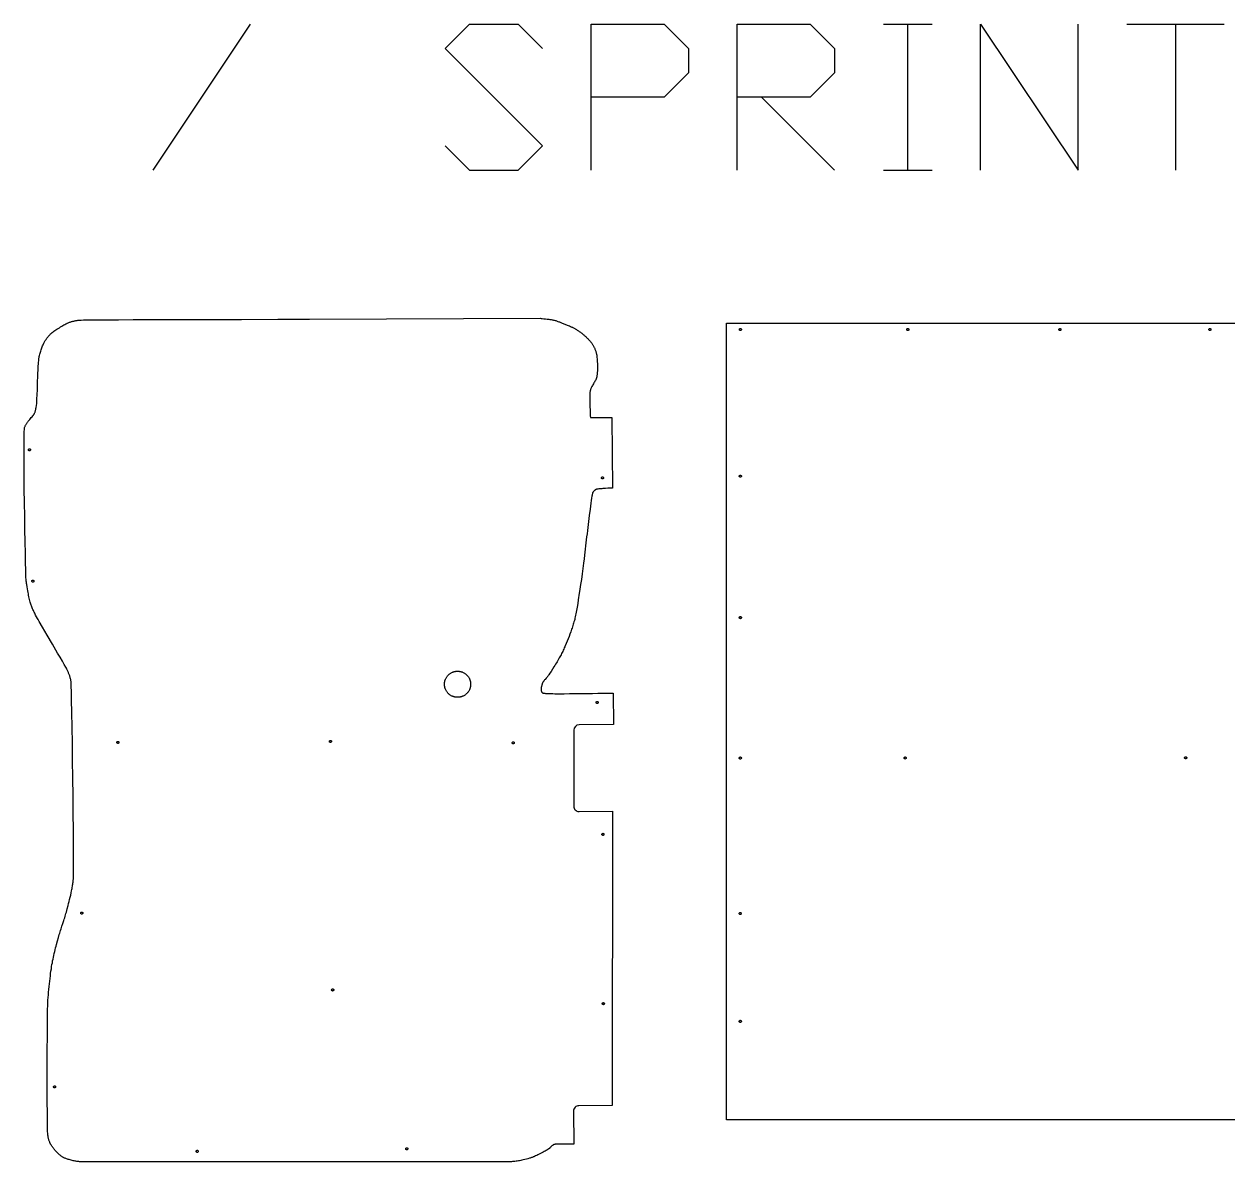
# Model space of a CAD drawing. Extents: x -900 to 7408, y -3188 to 1710.
# Drawn here: x 1088 to 3391, y -468 to 1710 of the extents above; entities that cross this region are included whole.
import ezdxf

# ---------------------------------------------------------------- set-up
doc = ezdxf.new("R2010")
doc.units = 0
doc.layers.add('Default_Layer', color=1, linetype='CONTINUOUS')

msp = doc.modelspace()

# ---------------------------------------------------------------- linework, layer by layer
at = {"layer": 'Default_Layer'}
for points in [[(1335, 1430.3), (1521.2, 1709.7)], [(1893.8, 1476.9), (1940.3, 1430.3), (2033.5, 1430.3), (2080, 1476.9), (1893.8, 1663.2), (1940.3, 1709.7), (2033.5, 1709.7), (2080, 1663.2)], [(2173.2, 1430.3), (2173.2, 1709.7), (2312.9, 1709.7), (2359.4, 1663.2), (2359.4, 1616.6), (2312.9, 1570), (2173.2, 1570)], [(2452.6, 1430.3), (2452.6, 1709.7), (2592.3, 1709.7), (2638.8, 1663.2), (2638.8, 1616.6), (2592.3, 1570), (2452.6, 1570)], [(2732, 1709.7), (2825.1, 1709.7)], [(2778.5, 1709.7), (2778.5, 1430.3)], [(2918.2, 1430.3), (2918.2, 1709.7), (3104.5, 1430.3), (3104.5, 1709.7)], [(3197.6, 1709.7), (3383.9, 1709.7)], [(3290.8, 1709.7), (3290.8, 1430.3)], [(2499.1, 1570), (2638.8, 1430.3)], [(2732, 1430.3), (2825.1, 1430.3)], [(3578.8, -387.6), (2431.8, -387.6), (2431.8, 1137.5), (2431.8, 1137.5), (4856.6, 1137.5)]]:
    msp.add_lwpolyline(points, dxfattribs=at)
msp.add_lwpolyline([(1242.7, -467.9), (1239.4, -467.9), (1235.9, -467.8), (1228.6, -467.9), (1221.1, -468), (1213.7, -468), (1210.1, -468), (1206.7, -468), (1203.4, -468), (1200.3, -467.9), (1197.5, -467.8), (1194.9, -467.7), (1193.8, -467.6), (1192.7, -467.5), (1191.7, -467.4), (1190.8, -467.3), (1189, -467.1), (1187.2, -466.7), (1185.4, -466.4), (1183.5, -466), (1181.6, -465.6), (1179.7, -465.1), (1177.8, -464.6), (1175.9, -464.1), (1174.1, -463.6), (1172.4, -463.1), (1170.7, -462.6), (1169.1, -462.1), (1167.7, -461.6), (1166.4, -461.1), (1165.2, -460.6), (1164.2, -460.1), (1163.3, -459.6), (1162.4, -459.1), (1161.6, -458.6), (1160.7, -458.1), (1159.9, -457.5), (1159.1, -456.9), (1158.3, -456.3), (1157.5, -455.7), (1156.7, -455), (1155.9, -454.4), (1155.1, -453.7), (1154.4, -453), (1152.9, -451.6), (1151.5, -450.2), (1149.9, -448.5), (1149, -447.6), (1148.1, -446.6), (1147.1, -445.5), (1146.1, -444.3), (1145.1, -443.2), (1144.1, -441.9), (1143.2, -440.7), (1142.2, -439.4), (1141.2, -438.1), (1140.3, -436.8), (1139.5, -435.4), (1138.7, -434.1), (1138.4, -433.5), (1138, -432.9), (1137.7, -432.2), (1137.4, -431.6), (1136.9, -430.3), (1136.4, -429.1), (1135.9, -427.8), (1135.5, -426.5), (1135.2, -425.1), (1134.9, -423.8), (1134.6, -422.5), (1134.3, -421.1), (1134.1, -419.8), (1133.9, -418.4), (1133.7, -417), (1133.5, -415.7), (1133.2, -412.9), (1132.9, -410.2), (1132.9, -409.7), (1132.8, -408.9), (1132.8, -406.5), (1132.7, -403), (1132.7, -398.5), (1132.5, -386.9), (1132.5, -372.1), (1132.4, -354.8), (1132.3, -335.6), (1132.3, -315), (1132.3, -293.6), (1132.3, -271.9), (1132.4, -250.7), (1132.5, -230.3), (1132.6, -211.5), (1132.7, -194.8), (1132.8, -187.5), (1132.9, -180.8), (1133, -175), (1133.1, -170.1), (1133.2, -166.1), (1133.4, -163.2), (1133.7, -158.3), (1134, -153.3), (1134.4, -148.1), (1134.9, -142.9), (1135.3, -137.7), (1135.9, -132.5), (1136.4, -127.3), (1137, -122.1), (1137.6, -117), (1138.2, -112.1), (1138.8, -107.3), (1139.4, -102.7), (1140.1, -98.3), (1140.7, -94.1), (1141.3, -90.2), (1142, -86.7), (1142.6, -83.2), (1143.3, -79.7), (1144.1, -76.2), (1144.8, -72.7), (1145.7, -69.1), (1146.5, -65.5), (1147.4, -62), (1148.3, -58.5), (1149.3, -55), (1150.2, -51.6), (1152, -45), (1153.7, -38.7), (1155.3, -33), (1156.1, -30.3), (1156.9, -27.6), (1157.8, -24.9), (1158.6, -22.2), (1160.4, -16.8), (1162.1, -11.4), (1163.9, -6), (1164.8, -3.3), (1165.6, -0.7), (1166.5, 2.1), (1167.3, 4.8), (1168.1, 7.5), (1168.8, 10.2), (1170.4, 16.2), (1172.2, 23), (1173.2, 26.7), (1174.1, 30.6), (1175.1, 34.5), (1176.1, 38.6), (1177.1, 42.7), (1178, 46.9), (1178.9, 51.1), (1179.3, 53.2), (1179.7, 55.3), (1180.1, 57.4), (1180.4, 59.5), (1180.8, 61.6), (1181.1, 63.7), (1181.4, 65.7), (1181.6, 67.7), (1181.9, 69.7), (1182.1, 71.7), (1182.2, 72.9), (1182.3, 74.6), (1182.4, 76.7), (1182.4, 79.3), (1182.5, 82.3), (1182.5, 85.7), (1182.6, 93.7), (1182.6, 103.1), (1182.6, 113.9), (1182.6, 125.8), (1182.5, 138.8), (1182.4, 152.8), (1182.3, 167.5), (1182, 199.1), (1181.7, 232.4), (1181.2, 266.6), (1180.8, 300.7), (1180.3, 333.6), (1179.8, 364.3), (1179.4, 391.9), (1178.9, 415.5), (1178.7, 425.4), (1178.5, 433.9), (1178.3, 440.9), (1178.2, 446.2), (1178, 449.8), (1178, 450.9), (1177.9, 451.5), (1177.7, 452.8), (1177.4, 454.2), (1177.1, 455.6), (1176.8, 456.9), (1176.4, 458.3), (1176, 459.7), (1175.6, 461), (1175.2, 462.3), (1174.7, 463.7), (1174.2, 465), (1173.7, 466.3), (1173.2, 467.6), (1172.7, 469), (1172.2, 470.3), (1171, 472.8), (1170.6, 473.7), (1169.9, 475), (1169, 476.7), (1167.8, 478.9), (1164.8, 484.1), (1161.2, 490.5), (1156.9, 497.9), (1152.2, 505.9), (1142.2, 523.2), (1132.2, 540.3), (1123.3, 555.4), (1116.8, 566.5), (1114.8, 570), (1113.7, 571.8), (1111.8, 575.2), (1110, 578.7), (1109.1, 580.5), (1108.2, 582.2), (1107.3, 583.9), (1106.5, 585.6), (1105.8, 587.3), (1105, 589), (1104.3, 590.8), (1103.6, 592.5), (1102.9, 594.2), (1102.3, 596), (1101.7, 597.7), (1101.1, 599.5), (1100.5, 601.4), (1099.8, 603.6), (1099.2, 606), (1098.5, 608.5), (1097.9, 611.2), (1097.2, 613.8), (1096.7, 616.4), (1096.1, 619), (1095.6, 621.8), (1095, 625.1), (1094.3, 628.8), (1093.7, 632.9), (1093, 637.1), (1092.7, 639.2), (1092.4, 641.4), (1092.2, 643.5), (1091.9, 645.6), (1091.7, 647.6), (1091.6, 649.6), (1091.5, 651.3), (1091.4, 654.4), (1091.2, 658.8), (1091.1, 664.5), (1090.7, 679.1), (1090.4, 697.4), (1090, 718.8), (1089.5, 742.5), (1089.1, 767.7), (1088.8, 793.6), (1088.4, 819.5), (1088.3, 832.2), (1088.2, 844.7), (1088.1, 856.7), (1088, 868.3), (1088, 879.4), (1087.9, 889.7), (1087.9, 899.4), (1088, 908.2), (1088.1, 916), (1088.2, 922.8), (1088.2, 925.8), (1088.3, 928.5), (1088.4, 930.9), (1088.5, 932.9), (1088.6, 934.7), (1088.8, 936.1), (1088.9, 937.1), (1089, 937.5), (1089, 937.8), (1089.4, 938.8), (1089.8, 939.8), (1090.2, 940.8), (1090.7, 941.8), (1091.2, 942.7), (1091.8, 943.7), (1092.4, 944.7), (1093, 945.7), (1093.7, 946.6), (1094.4, 947.6), (1095.1, 948.5), (1095.8, 949.5), (1097.3, 951.3), (1098.8, 953.1), (1100.3, 954.9), (1101.8, 956.6), (1103.2, 958.2), (1104.5, 959.7), (1105.1, 960.4), (1105.7, 961.2), (1106.2, 961.9), (1106.7, 962.5), (1107.1, 963.2), (1107.5, 963.8), (1107.8, 964.4), (1108.1, 965), (1108.6, 966.1), (1109, 967.2), (1109.4, 968.4), (1109.7, 969.5), (1110, 970.7), (1110.3, 971.9), (1110.5, 973.1), (1110.7, 974.3), (1110.9, 975.5), (1111.1, 976.7), (1111.5, 979.1), (1112.1, 983.9), (1112.2, 984.7), (1112.2, 985.9), (1112.4, 989.1), (1112.6, 993.5), (1112.8, 998.9), (1113.3, 1011.8), (1113.9, 1026.3), (1114.2, 1033.7), (1114.5, 1041), (1114.8, 1048), (1115.2, 1054.5), (1115.5, 1060.3), (1115.7, 1062.8), (1115.9, 1065.2), (1116, 1067.2), (1116.2, 1069), (1116.4, 1070.5), (1116.6, 1071.7), (1117, 1073.6), (1117.5, 1075.6), (1118, 1077.7), (1118.6, 1079.8), (1119.2, 1081.9), (1119.9, 1084), (1120.6, 1086), (1121.3, 1088.1), (1122, 1090.1), (1122.7, 1092), (1123.5, 1093.9), (1124.2, 1095.6), (1124.9, 1097.3), (1125.7, 1098.8), (1126.4, 1100.2), (1127, 1101.5), (1127.7, 1102.7), (1128.4, 1103.9), (1129.2, 1105), (1129.9, 1106.2), (1130.7, 1107.3), (1131.5, 1108.4), (1132.3, 1109.5), (1133.2, 1110.5), (1134.1, 1111.6), (1134.9, 1112.6), (1135.9, 1113.6), (1136.8, 1114.6), (1137.8, 1115.6), (1138.7, 1116.6), (1139.7, 1117.5), (1140.7, 1118.4), (1141.3, 1118.9), (1141.9, 1119.4), (1143.3, 1120.5), (1145, 1121.7), (1146.8, 1123), (1148.8, 1124.4), (1150.9, 1125.8), (1153.1, 1127.2), (1155.4, 1128.6), (1157.7, 1130), (1159.9, 1131.4), (1162.1, 1132.6), (1164.2, 1133.8), (1166.2, 1134.9), (1168, 1135.9), (1169.7, 1136.7), (1170.4, 1137.1), (1171.1, 1137.4), (1172.3, 1137.9), (1173.6, 1138.4), (1174.9, 1138.9), (1176.2, 1139.4), (1177.5, 1139.8), (1178.8, 1140.2), (1180.2, 1140.6), (1181.5, 1141), (1182.9, 1141.3), (1184.2, 1141.7), (1185.6, 1142), (1186.9, 1142.2), (1188.3, 1142.5), (1189.6, 1142.7), (1191, 1142.9), (1192.4, 1143.1), (1192.9, 1143.2), (1193.9, 1143.2), (1196.9, 1143.3), (1201.5, 1143.4), (1207.4, 1143.5), (1214.7, 1143.5), (1223.2, 1143.6), (1243.8, 1143.7), (1268.4, 1143.9), (1296.5, 1144), (1360.8, 1144.2), (1431.6, 1144.3), (1504, 1144.5), (1573.2, 1144.7), (1605, 1144.8), (1634.2, 1144.9), (2076, 1146.7), (2077.6, 1146.5), (2079.2, 1146.3), (2082.4, 1145.9), (2085.6, 1145.6), (2088.9, 1145.2), (2092.1, 1144.8), (2093.6, 1144.6), (2095.2, 1144.4), (2096.7, 1144.1), (2098.2, 1143.9), (2099.6, 1143.6), (2101, 1143.2), (2102.4, 1142.9), (2103.8, 1142.5), (2105.2, 1142.1), (2106.7, 1141.6), (2108.1, 1141.1), (2109.5, 1140.6), (2110.9, 1140.1), (2112.3, 1139.6), (2115, 1138.5), (2117.6, 1137.5), (2122.5, 1135.5), (2127, 1133.7), (2129.2, 1132.8), (2131.5, 1131.9), (2133.7, 1130.9), (2134.8, 1130.4), (2135.9, 1129.9), (2137, 1129.4), (2138.1, 1128.8), (2139.2, 1128.3), (2140.3, 1127.7), (2141.4, 1127.1), (2142.5, 1126.4), (2143.7, 1125.7), (2144.9, 1124.9), (2146.1, 1124.1), (2147.4, 1123.3), (2148.7, 1122.5), (2150, 1121.6), (2151.3, 1120.7), (2152.6, 1119.8), (2153.8, 1118.8), (2155.1, 1117.9), (2156.3, 1116.9), (2157.5, 1115.9), (2158.7, 1115), (2159.8, 1114), (2160.9, 1113), (2162, 1112), (2163.1, 1111), (2164.2, 1110), (2165.3, 1108.9), (2166.4, 1107.8), (2167.4, 1106.8), (2168.4, 1105.7), (2169.4, 1104.6), (2170.4, 1103.5), (2171.4, 1102.3), (2172.3, 1101.2), (2173.1, 1100.1), (2174, 1099), (2174.7, 1097.9), (2175.5, 1096.7), (2176.1, 1095.6), (2176.8, 1094.5), (2177.5, 1093.4), (2178.1, 1092.2), (2178.7, 1091), (2179.2, 1089.8), (2179.8, 1088.6), (2180.3, 1087.4), (2180.8, 1086.2), (2181.2, 1085), (2181.7, 1083.7), (2182.1, 1082.5), (2182.5, 1081.2), (2182.8, 1079.9), (2183.1, 1078.7), (2183.4, 1077.4), (2183.5, 1076.7), (2183.6, 1075.9), (2183.9, 1074), (2184.1, 1071.8), (2184.3, 1069.2), (2184.5, 1066.5), (2184.7, 1063.5), (2184.8, 1060.4), (2184.9, 1057.3), (2184.9, 1054.1), (2184.9, 1050.9), (2184.9, 1047.8), (2184.9, 1046.2), (2184.8, 1044.7), (2184.7, 1043.3), (2184.6, 1041.9), (2184.5, 1040.6), (2184.4, 1039.3), (2184.3, 1038.1), (2184.1, 1036.9), (2183.9, 1035.9), (2183.8, 1034.9), (2183.5, 1034), (2183.3, 1033.1), (2183, 1032.2), (2182.7, 1031.3), (2182.3, 1030.4), (2182, 1029.5), (2181.6, 1028.7), (2181.1, 1027.8), (2180.7, 1027), (2180.3, 1026.1), (2179.3, 1024.4), (2178.3, 1022.8), (2177.3, 1021.1), (2176.3, 1019.5), (2175.4, 1017.8), (2174.4, 1016.1), (2174, 1015.3), (2173.5, 1014.5), (2173.1, 1013.6), (2172.7, 1012.7), (2172.4, 1011.9), (2172, 1011), (2171.7, 1010.1), (2171.4, 1009.2), (2171.2, 1008.3), (2170.9, 1007.4), (2170.8, 1006.4), (2170.6, 1005.4), (2170.5, 1004.2), (2170.3, 1003.1), (2170.2, 1001.8), (2170.2, 1000.5), (2170.1, 999.1), (2170.1, 997.7), (2170.1, 996.2), (2170.1, 994.7), (2170.1, 991.5), (2170.2, 988.2), (2170.3, 984.8), (2170.4, 981.3), (2170.6, 977.7), (2170.9, 970.6), (2171.1, 967), (2171.2, 963.6), (2171.3, 960.2), (2171.4, 957), (2212.6, 956.7), (2213.8, 821.8), (2211.8, 821.7), (2209.6, 821.5), (2205, 821.2), (2200.3, 821), (2195.6, 820.7), (2193.4, 820.5), (2191.3, 820.4), (2189.3, 820.2), (2187.6, 820), (2186, 819.9), (2184.7, 819.7), (2184.1, 819.6), (2183.6, 819.4), (2183.2, 819.3), (2182.9, 819.2), (2182.4, 818.9), (2181.8, 818.7), (2181.3, 818.3), (2180.8, 818), (2180.2, 817.7), (2179.7, 817.3), (2179.3, 816.9), (2178.8, 816.5), (2178.3, 816), (2177.9, 815.6), (2177.5, 815.1), (2177.1, 814.6), (2176.7, 814.1), (2176.4, 813.6), (2176, 813.1), (2175.7, 812.6), (2175.7, 812.4), (2175.6, 812.1), (2175.4, 811.4), (2175.2, 810.5), (2175, 809.3), (2174.7, 807.8), (2174.4, 806.1), (2173.8, 802.2), (2173.1, 797.6), (2172.4, 792.5), (2171.7, 787), (2170.9, 781.1), (2169.3, 769.2), (2167.9, 757.7), (2165.7, 740.2), (2165, 734.3), (2164.3, 728.5), (2163.7, 722.6), (2163, 716.7), (2162.4, 710.9), (2161.8, 705), (2161.1, 699.1), (2160.4, 693.3), (2159.5, 686.3), (2158.4, 677.7), (2157.1, 667.8), (2155.6, 657.4), (2154.2, 646.9), (2152.7, 636.9), (2151.4, 627.9), (2150.8, 624), (2150.3, 620.6), (2148.3, 607.5), (2147.2, 600.7), (2146.1, 593.9), (2145.5, 590.6), (2144.9, 587.4), (2144.4, 584.3), (2143.8, 581.2), (2143.2, 578.3), (2142.6, 575.5), (2142, 572.8), (2141.4, 570.4), (2140.8, 568), (2140.1, 565.6), (2139.4, 563.2), (2138.7, 560.9), (2138, 558.5), (2137.2, 556.2), (2136.4, 553.8), (2135.6, 551.5), (2134.8, 549.1), (2134, 546.8), (2132.3, 542.2), (2130.6, 537.7), (2128.8, 533.2), (2127.1, 528.8), (2125.3, 524.4), (2123.4, 520), (2122.4, 517.9), (2121.5, 515.7), (2120.5, 513.5), (2119.5, 511.4), (2118.5, 509.2), (2117.5, 507.1), (2116.4, 505), (2115.3, 502.8), (2114.3, 500.7), (2113.1, 498.6), (2112, 496.5), (2110.7, 494.2), (2109.3, 491.9), (2107.9, 489.4), (2106.4, 487), (2104.9, 484.5), (2103.4, 482.1), (2101.8, 479.6), (2098.9, 475), (2096.2, 470.8), (2093.8, 467.3), (2092, 464.5), (2091.2, 463.4), (2090.4, 462.3), (2089.5, 461.2), (2088.5, 460), (2086.6, 457.8), (2084.7, 455.6), (2083.8, 454.5), (2083, 453.4), (2082.1, 452.3), (2081.4, 451.2), (2081, 450.7), (2080.7, 450.1), (2080.4, 449.6), (2080.1, 449.1), (2079.9, 448.6), (2079.6, 448.1), (2079.4, 447.5), (2079.2, 447), (2078.9, 446), (2078.6, 444.9), (2078.3, 443.8), (2078, 442.7), (2077.7, 441.5), (2077.5, 440.4), (2077.3, 439.2), (2077.2, 438.6), (2077.2, 438), (2077.1, 437.5), (2077.1, 436.9), (2077.1, 436.3), (2077.1, 435.8), (2077.2, 435.2), (2077.2, 434.7), (2077.3, 434.2), (2077.4, 433.7), (2077.6, 433.1), (2077.7, 432.7), (2077.9, 432.2), (2078.2, 431.7), (2078.4, 431.3), (2078.7, 430.9), (2079, 430.5), (2079.4, 430.1), (2079.5, 430), (2079.6, 429.9), (2080, 429.7), (2080.5, 429.6), (2081.1, 429.4), (2081.8, 429.3), (2082.6, 429.1), (2083.5, 429), (2084.5, 428.9), (2085.6, 428.8), (2086.8, 428.7), (2089.5, 428.5), (2092.5, 428.4), (2095.9, 428.3), (2099.6, 428.2), (2103.5, 428.1), (2107.7, 428.1), (2112.1, 428.1), (2116.7, 428.1), (2121.6, 428.1), (2131.7, 428.2), (2142.3, 428.3), (2153.2, 428.5), (2175.2, 428.8), (2186, 428.9), (2196.3, 429), (2201.2, 429), (2206, 429.1), (2210.5, 429.1), (2214.9, 429), (2215.4, 369.1), (2149.7, 368.5, 0.411343), (2139.8, 358.5), (2139.6, 212.7, 0.417783), (2149.7, 202.7), (2214, 203.4), (2213.1, -359.9), (2149.2, -360.5, 0.414214), (2139.3, -370.6), (2139.8, -434.3), (2137.4, -434.3), (2134.8, -434.3), (2129.3, -434.2), (2123.6, -434.1), (2117.9, -434), (2115.3, -433.9), (2112.7, -433.9), (2110.3, -433.9), (2108.2, -434), (2106.2, -434.1), (2105.4, -434.1), (2104.6, -434.2), (2103.9, -434.3), (2103.2, -434.4), (2102.7, -434.5), (2102.2, -434.7), (2101.8, -434.8), (2101.5, -435), (2101.1, -435.2), (2100.7, -435.4), (2100.3, -435.6), (2100, -435.8), (2099.3, -436.3), (2098.6, -436.8), (2098, -437.4), (2097.3, -437.9), (2096.7, -438.5), (2095.5, -439.8), (2094.2, -441), (2093.6, -441.6), (2092.9, -442.2), (2092.3, -442.7), (2091.6, -443.2), (2090.1, -444.2), (2088.4, -445.2), (2086.6, -446.2), (2084.8, -447.2), (2082.9, -448.3), (2081, -449.3), (2077.2, -451.2), (2073.3, -453.2), (2071.2, -454.3), (2069, -455.4), (2066.7, -456.5), (2064.5, -457.5), (2063.3, -458), (2062.2, -458.4), (2061.1, -458.9), (2059.9, -459.3), (2058.8, -459.7), (2057.5, -460.2), (2056.2, -460.6), (2054.8, -461), (2052, -461.9), (2049, -462.7), (2046, -463.5), (2043.1, -464.2), (2040.5, -464.8), (2038.1, -465.3), (2035.9, -465.7), (2033.7, -466.1), (2031.5, -466.4), (2029.3, -466.7), (2027.1, -467), (2024.9, -467.2), (2022.7, -467.4), (2020.4, -467.6), (2019.2, -467.6), (2016.5, -467.7), (2007.4, -467.7), (1993.5, -467.7), (1975.4, -467.8), (1929, -467.8), (1872.4, -467.8), (1746.2, -467.7), (1685.3, -467.7), (1631.6, -467.7), (1242.7, -467.9)], format="xyb", close=True, dxfattribs=at)
for points in [[(2456.5, 1125.2), (2456.5, 1125.4), (2456.5, 1125.6), (2456.5, 1125.8), (2456.6, 1126), (2456.7, 1126.1), (2456.8, 1126.3), (2456.9, 1126.5), (2457, 1126.6), (2457.2, 1126.7), (2457.3, 1126.9), (2457.5, 1127), (2457.7, 1127), (2457.9, 1127.1), (2458.1, 1127.2), (2458.2, 1127.2), (2458.5, 1127.2), (2458.7, 1127.2), (2458.9, 1127.2), (2459, 1127.1), (2459.2, 1127), (2459.4, 1127), (2459.6, 1126.9), (2459.7, 1126.7), (2459.9, 1126.6), (2460, 1126.5), (2460.1, 1126.3), (2460.2, 1126.1), (2460.3, 1126), (2460.4, 1125.8), (2460.4, 1125.6), (2460.4, 1125.4), (2460.5, 1125.2), (2460.4, 1125), (2460.4, 1124.8), (2460.4, 1124.6), (2460.3, 1124.4), (2460.2, 1124.2), (2460.1, 1124.1), (2460, 1123.9), (2459.9, 1123.8), (2459.7, 1123.6), (2459.6, 1123.5), (2459.4, 1123.4), (2459.2, 1123.3), (2459, 1123.3), (2458.9, 1123.2), (2458.7, 1123.2), (2458.5, 1123.2), (2458.2, 1123.2), (2458.1, 1123.2), (2457.9, 1123.3), (2457.7, 1123.3), (2457.5, 1123.4), (2457.3, 1123.5), (2457.2, 1123.6), (2457, 1123.8), (2456.9, 1123.9), (2456.8, 1124.1), (2456.7, 1124.2), (2456.6, 1124.4), (2456.5, 1124.6), (2456.5, 1124.8), (2456.5, 1125), (2456.5, 1125.2)], [(2776.8, 1125.2), (2776.8, 1125.4), (2776.8, 1125.6), (2776.8, 1125.8), (2776.9, 1126), (2777, 1126.1), (2777.1, 1126.3), (2777.2, 1126.5), (2777.3, 1126.6), (2777.5, 1126.7), (2777.6, 1126.8), (2777.8, 1126.9), (2778, 1127), (2778.2, 1127.1), (2778.4, 1127.1), (2778.6, 1127.2), (2778.8, 1127.2), (2779, 1127.2), (2779.2, 1127.1), (2779.4, 1127.1), (2779.5, 1127), (2779.7, 1126.9), (2779.9, 1126.8), (2780, 1126.7), (2780.2, 1126.6), (2780.3, 1126.5), (2780.4, 1126.3), (2780.5, 1126.1), (2780.6, 1126), (2780.7, 1125.8), (2780.7, 1125.6), (2780.7, 1125.4), (2780.8, 1125.2), (2780.7, 1125), (2780.7, 1124.8), (2780.7, 1124.6), (2780.6, 1124.4), (2780.5, 1124.2), (2780.4, 1124.1), (2780.3, 1123.9), (2780.2, 1123.8), (2780, 1123.6), (2779.9, 1123.5), (2779.7, 1123.4), (2779.5, 1123.3), (2779.4, 1123.3), (2779.2, 1123.2), (2779, 1123.2), (2778.8, 1123.2), (2778.6, 1123.2), (2778.4, 1123.2), (2778.2, 1123.3), (2778, 1123.3), (2777.8, 1123.4), (2777.6, 1123.5), (2777.5, 1123.6), (2777.3, 1123.8), (2777.2, 1123.9), (2777.1, 1124.1), (2777, 1124.2), (2776.9, 1124.4), (2776.8, 1124.6), (2776.8, 1124.8), (2776.8, 1125), (2776.8, 1125.2)], [(3067.9, 1125.1), (3068, 1125.3), (3068, 1125.5), (3068, 1125.7), (3068.1, 1125.9), (3068.2, 1126), (3068.3, 1126.2), (3068.4, 1126.3), (3068.5, 1126.5), (3068.7, 1126.6), (3068.8, 1126.7), (3069, 1126.8), (3069.2, 1126.9), (3069.4, 1127), (3069.5, 1127), (3069.7, 1127.1), (3069.9, 1127.1), (3070.2, 1127.1), (3070.4, 1127), (3070.5, 1127), (3070.7, 1126.9), (3070.9, 1126.8), (3071.1, 1126.7), (3071.2, 1126.6), (3071.4, 1126.5), (3071.5, 1126.3), (3071.6, 1126.2), (3071.7, 1126), (3071.8, 1125.9), (3071.9, 1125.7), (3071.9, 1125.5), (3071.9, 1125.3), (3071.9, 1125.1), (3071.9, 1124.9), (3071.9, 1124.7), (3071.9, 1124.5), (3071.8, 1124.3), (3071.7, 1124.1), (3071.6, 1124), (3071.5, 1123.8), (3071.4, 1123.7), (3071.2, 1123.5), (3071.1, 1123.4), (3070.9, 1123.3), (3070.7, 1123.2), (3070.5, 1123.2), (3070.4, 1123.1), (3070.2, 1123.1), (3069.9, 1123.1), (3069.7, 1123.1), (3069.5, 1123.1), (3069.4, 1123.2), (3069.2, 1123.2), (3069, 1123.3), (3068.8, 1123.4), (3068.7, 1123.5), (3068.5, 1123.7), (3068.4, 1123.8), (3068.3, 1124), (3068.2, 1124.1), (3068.1, 1124.3), (3068, 1124.5), (3068, 1124.7), (3068, 1124.9), (3067.9, 1125.1)], [(3354.9, 1125.1), (3354.9, 1125.3), (3355, 1125.5), (3355, 1125.7), (3355.1, 1125.9), (3355.2, 1126.1), (3355.3, 1126.2), (3355.4, 1126.4), (3355.5, 1126.5), (3355.7, 1126.7), (3355.8, 1126.8), (3356, 1126.9), (3356.2, 1127), (3356.3, 1127), (3356.5, 1127.1), (3356.7, 1127.1), (3356.9, 1127.1), (3357.1, 1127.1), (3357.3, 1127.1), (3357.5, 1127), (3357.7, 1127), (3357.9, 1126.9), (3358.1, 1126.8), (3358.2, 1126.7), (3358.4, 1126.5), (3358.5, 1126.4), (3358.6, 1126.2), (3358.7, 1126.1), (3358.8, 1125.9), (3358.8, 1125.7), (3358.9, 1125.5), (3358.9, 1125.3), (3358.9, 1125.1), (3358.9, 1124.9), (3358.9, 1124.7), (3358.8, 1124.5), (3358.8, 1124.3), (3358.7, 1124.2), (3358.6, 1124), (3358.5, 1123.8), (3358.4, 1123.7), (3358.2, 1123.6), (3358.1, 1123.5), (3357.9, 1123.4), (3357.7, 1123.3), (3357.5, 1123.2), (3357.3, 1123.2), (3357.1, 1123.1), (3356.9, 1123.1), (3356.7, 1123.1), (3356.5, 1123.2), (3356.3, 1123.2), (3356.2, 1123.3), (3356, 1123.4), (3355.8, 1123.5), (3355.7, 1123.6), (3355.5, 1123.7), (3355.4, 1123.8), (3355.3, 1124), (3355.2, 1124.2), (3355.1, 1124.3), (3355, 1124.5), (3355, 1124.7), (3354.9, 1124.9), (3354.9, 1125.1)], [(1098.2, 897), (1098.4, 897), (1098.6, 896.9), (1098.8, 896.9), (1099, 896.8), (1099.2, 896.7), (1099.3, 896.6), (1099.5, 896.5), (1099.6, 896.4), (1099.8, 896.2), (1099.9, 896.1), (1100, 895.9), (1100.1, 895.7), (1100.1, 895.6), (1100.2, 895.4), (1100.2, 895.2), (1100.2, 895), (1100.2, 894.8), (1100.2, 894.6), (1100.1, 894.4), (1100.1, 894.2), (1100, 894), (1099.9, 893.8), (1099.8, 893.7), (1099.6, 893.6), (1099.5, 893.4), (1099.3, 893.3), (1099.2, 893.2), (1099, 893.1), (1098.8, 893.1), (1098.6, 893), (1098.4, 893), (1098.2, 893), (1098, 893), (1097.8, 893), (1097.6, 893.1), (1097.4, 893.1), (1097.3, 893.2), (1097.1, 893.3), (1096.9, 893.4), (1096.8, 893.6), (1096.7, 893.7), (1096.6, 893.8), (1096.5, 894), (1096.4, 894.2), (1096.3, 894.4), (1096.3, 894.6), (1096.2, 894.8), (1096.2, 895), (1096.2, 895.2), (1096.3, 895.4), (1096.3, 895.6), (1096.4, 895.7), (1096.5, 895.9), (1096.6, 896.1), (1096.7, 896.2), (1096.8, 896.4), (1096.9, 896.5), (1097.1, 896.6), (1097.3, 896.7), (1097.4, 896.8), (1097.6, 896.9), (1097.8, 896.9), (1098, 897), (1098.2, 897)], [(2194.7, 843.1), (2194.9, 843.1), (2195.1, 843.1), (2195.2, 843), (2195.4, 843), (2195.6, 842.9), (2195.8, 842.8), (2195.9, 842.7), (2196.1, 842.5), (2196.2, 842.4), (2196.3, 842.2), (2196.4, 842.1), (2196.5, 841.9), (2196.6, 841.7), (2196.6, 841.5), (2196.6, 841.3), (2196.7, 841.1), (2196.6, 840.9), (2196.6, 840.7), (2196.6, 840.5), (2196.5, 840.3), (2196.4, 840.2), (2196.3, 840), (2196.2, 839.8), (2196.1, 839.7), (2195.9, 839.6), (2195.8, 839.5), (2195.6, 839.4), (2195.4, 839.3), (2195.2, 839.2), (2195.1, 839.2), (2194.9, 839.1), (2194.7, 839.1), (2194.4, 839.1), (2194.3, 839.2), (2194.1, 839.2), (2193.9, 839.3), (2193.7, 839.4), (2193.5, 839.5), (2193.4, 839.6), (2193.2, 839.7), (2193.1, 839.8), (2193, 840), (2192.9, 840.2), (2192.8, 840.3), (2192.7, 840.5), (2192.7, 840.7), (2192.7, 840.9), (2192.7, 841.1), (2192.7, 841.3), (2192.7, 841.5), (2192.7, 841.7), (2192.8, 841.9), (2192.9, 842.1), (2193, 842.2), (2193.1, 842.4), (2193.2, 842.5), (2193.4, 842.7), (2193.5, 842.8), (2193.7, 842.9), (2193.9, 843), (2194.1, 843), (2194.3, 843.1), (2194.4, 843.1), (2194.7, 843.1)], [(2456.4, 844.4), (2456.4, 844.6), (2456.4, 844.8), (2456.5, 845), (2456.5, 845.2), (2456.6, 845.4), (2456.7, 845.5), (2456.8, 845.7), (2457, 845.8), (2457.1, 846), (2457.3, 846.1), (2457.4, 846.2), (2457.6, 846.3), (2457.8, 846.3), (2458, 846.4), (2458.2, 846.4), (2458.4, 846.4), (2458.6, 846.4), (2458.8, 846.4), (2459, 846.3), (2459.2, 846.3), (2459.3, 846.2), (2459.5, 846.1), (2459.6, 846), (2459.8, 845.8), (2459.9, 845.7), (2460, 845.5), (2460.1, 845.4), (2460.2, 845.2), (2460.3, 845), (2460.3, 844.8), (2460.4, 844.6), (2460.4, 844.4), (2460.4, 844.2), (2460.3, 844), (2460.3, 843.8), (2460.2, 843.6), (2460.1, 843.5), (2460, 843.3), (2459.9, 843.1), (2459.8, 843), (2459.6, 842.9), (2459.5, 842.8), (2459.3, 842.7), (2459.2, 842.6), (2459, 842.5), (2458.8, 842.5), (2458.6, 842.4), (2458.4, 842.4), (2458.2, 842.4), (2458, 842.5), (2457.8, 842.5), (2457.6, 842.6), (2457.4, 842.7), (2457.3, 842.8), (2457.1, 842.9), (2457, 843), (2456.8, 843.1), (2456.7, 843.3), (2456.6, 843.5), (2456.5, 843.6), (2456.5, 843.8), (2456.4, 844), (2456.4, 844.2), (2456.4, 844.4)], [(1104.7, 645.7), (1104.9, 645.7), (1105.1, 645.7), (1105.3, 645.6), (1105.5, 645.5), (1105.7, 645.5), (1105.8, 645.4), (1106, 645.2), (1106.1, 645.1), (1106.3, 645), (1106.4, 644.8), (1106.5, 644.7), (1106.6, 644.5), (1106.6, 644.3), (1106.7, 644.1), (1106.7, 643.9), (1106.7, 643.7), (1106.7, 643.5), (1106.7, 643.3), (1106.6, 643.1), (1106.6, 642.9), (1106.5, 642.7), (1106.4, 642.6), (1106.3, 642.4), (1106.1, 642.3), (1106, 642.2), (1105.8, 642), (1105.7, 641.9), (1105.5, 641.9), (1105.3, 641.8), (1105.1, 641.7), (1104.9, 641.7), (1104.7, 641.7), (1104.5, 641.7), (1104.3, 641.7), (1104.1, 641.8), (1103.9, 641.9), (1103.8, 641.9), (1103.6, 642), (1103.4, 642.2), (1103.3, 642.3), (1103.2, 642.4), (1103.1, 642.6), (1103, 642.7), (1102.9, 642.9), (1102.8, 643.1), (1102.8, 643.3), (1102.7, 643.5), (1102.7, 643.7), (1102.7, 643.9), (1102.8, 644.1), (1102.8, 644.3), (1102.9, 644.5), (1103, 644.7), (1103.1, 644.8), (1103.2, 645), (1103.3, 645.1), (1103.4, 645.2), (1103.6, 645.4), (1103.8, 645.5), (1103.9, 645.5), (1104.1, 645.6), (1104.3, 645.7), (1104.5, 645.7), (1104.7, 645.7)], [(2456.4, 573.7), (2456.4, 573.9), (2456.4, 574.1), (2456.5, 574.3), (2456.5, 574.5), (2456.6, 574.7), (2456.7, 574.8), (2456.8, 575), (2456.9, 575.1), (2457.1, 575.3), (2457.2, 575.4), (2457.4, 575.5), (2457.6, 575.6), (2457.8, 575.6), (2458, 575.7), (2458.2, 575.7), (2458.4, 575.7), (2458.6, 575.7), (2458.8, 575.7), (2459, 575.6), (2459.1, 575.6), (2459.3, 575.5), (2459.5, 575.4), (2459.6, 575.3), (2459.8, 575.1), (2459.9, 575), (2460, 574.8), (2460.1, 574.7), (2460.2, 574.5), (2460.3, 574.3), (2460.3, 574.1), (2460.4, 573.9), (2460.4, 573.7), (2460.4, 573.5), (2460.3, 573.3), (2460.3, 573.1), (2460.2, 573), (2460.1, 572.8), (2460, 572.6), (2459.9, 572.5), (2459.8, 572.3), (2459.6, 572.2), (2459.5, 572.1), (2459.3, 572), (2459.1, 571.9), (2459, 571.8), (2458.8, 571.8), (2458.6, 571.7), (2458.4, 571.7), (2458.2, 571.7), (2458, 571.8), (2457.8, 571.8), (2457.6, 571.9), (2457.4, 572), (2457.2, 572.1), (2457.1, 572.2), (2456.9, 572.3), (2456.8, 572.5), (2456.7, 572.6), (2456.6, 572.8), (2456.5, 573), (2456.5, 573.1), (2456.4, 573.3), (2456.4, 573.5), (2456.4, 573.7)], [(1917.3, 471.2), (1918, 471.2), (1918.6, 471.2), (1919.2, 471.2), (1919.9, 471.1), (1920.5, 471), (1921.1, 470.9), (1921.7, 470.8), (1922.4, 470.7), (1923, 470.6), (1923.6, 470.4), (1924.2, 470.3), (1924.8, 470.1), (1925.3, 469.9), (1925.9, 469.7), (1926.5, 469.5), (1927.1, 469.3), (1928.2, 468.8), (1929.2, 468.2), (1930.3, 467.6), (1931.3, 467), (1932.3, 466.3), (1933.2, 465.5), (1934.1, 464.7), (1935, 463.9), (1935.8, 463), (1936.6, 462.1), (1937.4, 461.2), (1938.1, 460.2), (1938.7, 459.2), (1939.3, 458.1), (1939.9, 457.1), (1940.4, 456), (1940.6, 455.4), (1940.8, 454.8), (1941, 454.2), (1941.2, 453.7), (1941.4, 453.1), (1941.5, 452.5), (1941.7, 451.9), (1941.8, 451.3), (1941.9, 450.7), (1942, 450), (1942.1, 449.4), (1942.2, 448.8), (1942.2, 448.2), (1942.3, 447.5), (1942.3, 446.9), (1942.3, 446.2), (1942.3, 445.6), (1942.3, 444.9), (1942.2, 444.3), (1942.2, 443.7), (1942.1, 443), (1942, 442.4), (1941.9, 441.8), (1941.8, 441.2), (1941.7, 440.6), (1941.5, 440), (1941.4, 439.4), (1941.2, 438.8), (1941, 438.2), (1940.8, 437.6), (1940.6, 437.1), (1940.4, 436.5), (1939.9, 435.4), (1939.3, 434.3), (1938.7, 433.3), (1938.1, 432.3), (1937.4, 431.3), (1936.6, 430.3), (1935.8, 429.4), (1935, 428.6), (1934.1, 427.7), (1933.2, 426.9), (1932.3, 426.2), (1931.3, 425.5), (1930.3, 424.8), (1929.2, 424.2), (1928.2, 423.7), (1927.1, 423.2), (1926.5, 423), (1925.9, 422.7), (1925.3, 422.5), (1924.8, 422.4), (1924.2, 422.2), (1923.6, 422), (1923, 421.9), (1922.4, 421.7), (1921.7, 421.6), (1921.1, 421.5), (1920.5, 421.4), (1919.9, 421.4), (1919.2, 421.3), (1918.6, 421.3), (1918, 421.2), (1917.3, 421.2), (1916.7, 421.2), (1916, 421.3), (1915.4, 421.3), (1914.8, 421.4), (1914.1, 421.4), (1913.5, 421.5), (1912.9, 421.6), (1912.3, 421.7), (1911.7, 421.9), (1911.1, 422), (1910.5, 422.2), (1909.9, 422.4), (1909.3, 422.5), (1908.7, 422.7), (1908.2, 423), (1907.6, 423.2), (1906.5, 423.7), (1905.4, 424.2), (1904.4, 424.8), (1903.3, 425.5), (1902.4, 426.2), (1901.4, 426.9), (1900.5, 427.7), (1899.6, 428.6), (1898.8, 429.4), (1898, 430.3), (1897.3, 431.3), (1896.6, 432.3), (1895.9, 433.3), (1895.3, 434.3), (1894.8, 435.4), (1894.3, 436.5), (1894.1, 437.1), (1893.8, 437.6), (1893.6, 438.2), (1893.4, 438.8), (1893.3, 439.4), (1893.1, 440), (1893, 440.6), (1892.8, 441.2), (1892.7, 441.8), (1892.6, 442.4), (1892.5, 443), (1892.5, 443.7), (1892.4, 444.3), (1892.4, 444.9), (1892.3, 445.6), (1892.3, 446.2), (1892.3, 446.9), (1892.4, 447.5), (1892.4, 448.2), (1892.5, 448.8), (1892.5, 449.4), (1892.6, 450), (1892.7, 450.7), (1892.8, 451.3), (1893, 451.9), (1893.1, 452.5), (1893.3, 453.1), (1893.4, 453.7), (1893.6, 454.2), (1893.8, 454.8), (1894.1, 455.4), (1894.3, 456), (1894.8, 457.1), (1895.3, 458.1), (1895.9, 459.2), (1896.6, 460.2), (1897.3, 461.2), (1898, 462.1), (1898.8, 463), (1899.6, 463.9), (1900.5, 464.7), (1901.4, 465.5), (1902.4, 466.3), (1903.3, 467), (1904.4, 467.6), (1905.4, 468.2), (1906.5, 468.8), (1907.6, 469.3), (1908.2, 469.5), (1908.7, 469.7), (1909.3, 469.9), (1909.9, 470.1), (1910.5, 470.3), (1911.1, 470.4), (1911.7, 470.6), (1912.3, 470.7), (1912.9, 470.8), (1913.5, 470.9), (1914.1, 471), (1914.8, 471.1), (1915.4, 471.2), (1916, 471.2), (1916.7, 471.2), (1917.3, 471.2)], [(2184.4, 413.3), (2184.6, 413.3), (2184.8, 413.3), (2185, 413.2), (2185.2, 413.2), (2185.4, 413.1), (2185.5, 413), (2185.7, 412.9), (2185.8, 412.7), (2186, 412.6), (2186.1, 412.4), (2186.2, 412.3), (2186.3, 412.1), (2186.3, 411.9), (2186.4, 411.7), (2186.4, 411.5), (2186.4, 411.3), (2186.4, 411.1), (2186.4, 410.9), (2186.3, 410.7), (2186.3, 410.5), (2186.2, 410.4), (2186.1, 410.2), (2186, 410), (2185.8, 409.9), (2185.7, 409.8), (2185.5, 409.7), (2185.4, 409.6), (2185.2, 409.5), (2185, 409.4), (2184.8, 409.4), (2184.6, 409.3), (2184.4, 409.3), (2184.2, 409.3), (2184, 409.4), (2183.8, 409.4), (2183.6, 409.5), (2183.5, 409.6), (2183.3, 409.7), (2183.2, 409.8), (2183, 409.9), (2182.9, 410), (2182.8, 410.2), (2182.7, 410.4), (2182.6, 410.5), (2182.5, 410.7), (2182.5, 410.9), (2182.4, 411.1), (2182.4, 411.3), (2182.4, 411.5), (2182.5, 411.7), (2182.5, 411.9), (2182.6, 412.1), (2182.7, 412.3), (2182.8, 412.4), (2182.9, 412.6), (2183, 412.7), (2183.2, 412.9), (2183.3, 413), (2183.5, 413.1), (2183.6, 413.2), (2183.8, 413.2), (2184, 413.3), (2184.2, 413.3), (2184.4, 413.3)], [(1267.4, 336.9), (1267.6, 336.9), (1267.8, 336.9), (1268, 336.8), (1268.2, 336.8), (1268.4, 336.7), (1268.5, 336.6), (1268.7, 336.5), (1268.8, 336.4), (1269, 336.2), (1269.1, 336.1), (1269.2, 335.9), (1269.3, 335.7), (1269.3, 335.5), (1269.4, 335.3), (1269.4, 335.1), (1269.4, 334.9), (1269.4, 334.7), (1269.4, 334.5), (1269.3, 334.3), (1269.3, 334.2), (1269.2, 334), (1269.1, 333.8), (1269, 333.7), (1268.8, 333.5), (1268.7, 333.4), (1268.5, 333.3), (1268.4, 333.2), (1268.2, 333.1), (1268, 333), (1267.8, 333), (1267.6, 332.9), (1267.4, 332.9), (1267.2, 332.9), (1267, 333), (1266.8, 333), (1266.6, 333.1), (1266.5, 333.2), (1266.3, 333.3), (1266.1, 333.4), (1266, 333.5), (1265.9, 333.7), (1265.8, 333.8), (1265.7, 334), (1265.6, 334.2), (1265.5, 334.3), (1265.5, 334.5), (1265.4, 334.7), (1265.4, 334.9), (1265.4, 335.1), (1265.5, 335.3), (1265.5, 335.5), (1265.6, 335.7), (1265.7, 335.9), (1265.8, 336.1), (1265.9, 336.2), (1266, 336.4), (1266.1, 336.5), (1266.3, 336.6), (1266.5, 336.7), (1266.6, 336.8), (1266.8, 336.8), (1267, 336.9), (1267.2, 336.9), (1267.4, 336.9)], [(1674.1, 338.8), (1674.3, 338.8), (1674.5, 338.8), (1674.7, 338.7), (1674.9, 338.7), (1675.1, 338.6), (1675.2, 338.5), (1675.4, 338.4), (1675.5, 338.2), (1675.6, 338.1), (1675.8, 337.9), (1675.9, 337.8), (1675.9, 337.6), (1676, 337.4), (1676.1, 337.2), (1676.1, 337), (1676.1, 336.8), (1676.1, 336.6), (1676.1, 336.4), (1676, 336.2), (1675.9, 336), (1675.9, 335.9), (1675.8, 335.7), (1675.6, 335.6), (1675.5, 335.4), (1675.4, 335.3), (1675.2, 335.2), (1675.1, 335.1), (1674.9, 335), (1674.7, 334.9), (1674.5, 334.9), (1674.3, 334.8), (1674.1, 334.8), (1673.9, 334.8), (1673.7, 334.9), (1673.5, 334.9), (1673.3, 335), (1673.2, 335.1), (1673, 335.2), (1672.8, 335.3), (1672.7, 335.4), (1672.6, 335.6), (1672.4, 335.7), (1672.3, 335.9), (1672.3, 336), (1672.2, 336.2), (1672.1, 336.4), (1672.1, 336.6), (1672.1, 336.8), (1672.1, 337), (1672.1, 337.2), (1672.2, 337.4), (1672.3, 337.6), (1672.3, 337.8), (1672.4, 337.9), (1672.6, 338.1), (1672.7, 338.2), (1672.8, 338.4), (1673, 338.5), (1673.2, 338.6), (1673.3, 338.7), (1673.5, 338.7), (1673.7, 338.8), (1673.9, 338.8), (1674.1, 338.8)], [(2023.9, 336.1), (2024.1, 336.1), (2024.3, 336), (2024.5, 336), (2024.7, 335.9), (2024.9, 335.8), (2025, 335.7), (2025.2, 335.6), (2025.3, 335.5), (2025.5, 335.4), (2025.6, 335.2), (2025.7, 335), (2025.8, 334.9), (2025.8, 334.7), (2025.9, 334.5), (2025.9, 334.3), (2025.9, 334.1), (2025.9, 333.9), (2025.9, 333.7), (2025.8, 333.5), (2025.8, 333.3), (2025.7, 333.1), (2025.6, 333), (2025.5, 332.8), (2025.3, 332.7), (2025.2, 332.5), (2025, 332.4), (2024.9, 332.3), (2024.7, 332.2), (2024.5, 332.2), (2024.3, 332.1), (2024.1, 332.1), (2023.9, 332.1), (2023.7, 332.1), (2023.5, 332.1), (2023.3, 332.2), (2023.1, 332.2), (2023, 332.3), (2022.8, 332.4), (2022.6, 332.5), (2022.5, 332.7), (2022.4, 332.8), (2022.3, 333), (2022.2, 333.1), (2022.1, 333.3), (2022, 333.5), (2022, 333.7), (2021.9, 333.9), (2021.9, 334.1), (2021.9, 334.3), (2022, 334.5), (2022, 334.7), (2022.1, 334.9), (2022.2, 335), (2022.3, 335.2), (2022.4, 335.4), (2022.5, 335.5), (2022.6, 335.6), (2022.8, 335.7), (2023, 335.8), (2023.1, 335.9), (2023.3, 336), (2023.5, 336), (2023.7, 336.1), (2023.9, 336.1)], [(2456.3, 305), (2456.3, 305.2), (2456.3, 305.4), (2456.4, 305.6), (2456.5, 305.8), (2456.5, 306), (2456.6, 306.1), (2456.8, 306.3), (2456.9, 306.4), (2457, 306.5), (2457.2, 306.7), (2457.3, 306.8), (2457.5, 306.8), (2457.7, 306.9), (2457.9, 307), (2458.1, 307), (2458.3, 307), (2458.5, 307), (2458.7, 307), (2458.9, 306.9), (2459.1, 306.8), (2459.3, 306.8), (2459.4, 306.7), (2459.6, 306.5), (2459.7, 306.4), (2459.8, 306.3), (2460, 306.1), (2460.1, 306), (2460.1, 305.8), (2460.2, 305.6), (2460.3, 305.4), (2460.3, 305.2), (2460.3, 305), (2460.3, 304.8), (2460.3, 304.6), (2460.2, 304.4), (2460.1, 304.2), (2460.1, 304), (2460, 303.9), (2459.8, 303.7), (2459.7, 303.6), (2459.6, 303.5), (2459.4, 303.3), (2459.3, 303.2), (2459.1, 303.2), (2458.9, 303.1), (2458.7, 303), (2458.5, 303), (2458.3, 303), (2458.1, 303), (2457.9, 303), (2457.7, 303.1), (2457.5, 303.2), (2457.3, 303.2), (2457.2, 303.3), (2457, 303.5), (2456.9, 303.6), (2456.8, 303.7), (2456.6, 303.9), (2456.5, 304), (2456.5, 304.2), (2456.4, 304.4), (2456.3, 304.6), (2456.3, 304.8), (2456.3, 305)], [(2771.8, 305.1), (2771.8, 305.3), (2771.8, 305.5), (2771.9, 305.7), (2771.9, 305.9), (2772, 306.1), (2772.1, 306.3), (2772.2, 306.4), (2772.4, 306.6), (2772.5, 306.7), (2772.7, 306.8), (2772.8, 306.9), (2773, 307), (2773.2, 307), (2773.4, 307.1), (2773.6, 307.1), (2773.8, 307.1), (2774, 307.1), (2774.2, 307.1), (2774.4, 307), (2774.6, 307), (2774.7, 306.9), (2774.9, 306.8), (2775.1, 306.7), (2775.2, 306.6), (2775.3, 306.4), (2775.4, 306.3), (2775.5, 306.1), (2775.6, 305.9), (2775.7, 305.7), (2775.7, 305.5), (2775.8, 305.3), (2775.8, 305.1), (2775.8, 304.9), (2775.7, 304.7), (2775.7, 304.5), (2775.6, 304.4), (2775.5, 304.2), (2775.4, 304), (2775.3, 303.9), (2775.2, 303.7), (2775.1, 303.6), (2774.9, 303.5), (2774.7, 303.4), (2774.6, 303.3), (2774.4, 303.2), (2774.2, 303.2), (2774, 303.1), (2773.8, 303.1), (2773.6, 303.1), (2773.4, 303.2), (2773.2, 303.2), (2773, 303.3), (2772.8, 303.4), (2772.7, 303.5), (2772.5, 303.6), (2772.4, 303.7), (2772.2, 303.9), (2772.1, 304), (2772, 304.2), (2771.9, 304.4), (2771.9, 304.5), (2771.8, 304.7), (2771.8, 304.9), (2771.8, 305.1)], [(3308.5, 305.4), (3308.5, 305.6), (3308.5, 305.8), (3308.5, 306), (3308.6, 306.2), (3308.7, 306.4), (3308.8, 306.5), (3308.9, 306.7), (3309, 306.8), (3309.2, 307), (3309.3, 307.1), (3309.5, 307.2), (3309.7, 307.3), (3309.9, 307.3), (3310.1, 307.4), (3310.3, 307.4), (3310.5, 307.4), (3310.7, 307.4), (3310.9, 307.4), (3311, 307.3), (3311.2, 307.3), (3311.4, 307.2), (3311.6, 307.1), (3311.7, 307), (3311.9, 306.8), (3312, 306.7), (3312.1, 306.5), (3312.2, 306.4), (3312.3, 306.2), (3312.4, 306), (3312.4, 305.8), (3312.4, 305.6), (3312.5, 305.4), (3312.4, 305.2), (3312.4, 305), (3312.4, 304.8), (3312.3, 304.6), (3312.2, 304.5), (3312.1, 304.3), (3312, 304.1), (3311.9, 304), (3311.7, 303.9), (3311.6, 303.8), (3311.4, 303.7), (3311.2, 303.6), (3311, 303.5), (3310.9, 303.4), (3310.7, 303.4), (3310.5, 303.4), (3310.3, 303.4), (3310.1, 303.4), (3309.9, 303.5), (3309.7, 303.6), (3309.5, 303.7), (3309.3, 303.8), (3309.2, 303.9), (3309, 304), (3308.9, 304.1), (3308.8, 304.3), (3308.7, 304.5), (3308.6, 304.6), (3308.5, 304.8), (3308.5, 305), (3308.5, 305.2), (3308.5, 305.4)], [(2195.6, 160.9), (2195.8, 160.9), (2196, 160.9), (2196.1, 160.8), (2196.3, 160.8), (2196.5, 160.7), (2196.7, 160.6), (2196.8, 160.5), (2197, 160.3), (2197.1, 160.2), (2197.2, 160), (2197.3, 159.9), (2197.4, 159.7), (2197.5, 159.5), (2197.5, 159.3), (2197.5, 159.1), (2197.6, 158.9), (2197.5, 158.7), (2197.5, 158.5), (2197.5, 158.3), (2197.4, 158.2), (2197.3, 158), (2197.2, 157.8), (2197.1, 157.7), (2197, 157.5), (2196.8, 157.4), (2196.7, 157.3), (2196.5, 157.2), (2196.3, 157.1), (2196.1, 157), (2196, 157), (2195.8, 156.9), (2195.6, 156.9), (2195.3, 156.9), (2195.1, 157), (2195, 157), (2194.8, 157.1), (2194.6, 157.2), (2194.4, 157.3), (2194.3, 157.4), (2194.1, 157.5), (2194, 157.7), (2193.9, 157.8), (2193.8, 158), (2193.7, 158.2), (2193.6, 158.3), (2193.6, 158.5), (2193.6, 158.7), (2193.6, 158.9), (2193.6, 159.1), (2193.6, 159.3), (2193.6, 159.5), (2193.7, 159.7), (2193.8, 159.9), (2193.9, 160), (2194, 160.2), (2194.1, 160.3), (2194.3, 160.5), (2194.4, 160.6), (2194.6, 160.7), (2194.8, 160.8), (2195, 160.8), (2195.1, 160.9), (2195.3, 160.9), (2195.6, 160.9)], [(1198.4, 10.4), (1198.6, 10.3), (1198.8, 10.3), (1199, 10.3), (1199.1, 10.2), (1199.3, 10.1), (1199.5, 10), (1199.6, 9.9), (1199.8, 9.8), (1199.9, 9.6), (1200, 9.5), (1200.1, 9.3), (1200.2, 9.1), (1200.3, 8.9), (1200.3, 8.8), (1200.4, 8.6), (1200.4, 8.4), (1200.4, 8.1), (1200.3, 7.9), (1200.3, 7.8), (1200.2, 7.6), (1200.1, 7.4), (1200, 7.2), (1199.9, 7.1), (1199.8, 6.9), (1199.6, 6.8), (1199.5, 6.7), (1199.3, 6.6), (1199.1, 6.5), (1199, 6.4), (1198.8, 6.4), (1198.6, 6.4), (1198.4, 6.4), (1198.2, 6.4), (1198, 6.4), (1197.8, 6.4), (1197.6, 6.5), (1197.4, 6.6), (1197.3, 6.7), (1197.1, 6.8), (1197, 6.9), (1196.8, 7.1), (1196.7, 7.2), (1196.6, 7.4), (1196.5, 7.6), (1196.5, 7.8), (1196.4, 7.9), (1196.4, 8.1), (1196.4, 8.4), (1196.4, 8.6), (1196.4, 8.8), (1196.5, 8.9), (1196.5, 9.1), (1196.6, 9.3), (1196.7, 9.5), (1196.8, 9.6), (1197, 9.8), (1197.1, 9.9), (1197.3, 10), (1197.4, 10.1), (1197.6, 10.2), (1197.8, 10.3), (1198, 10.3), (1198.2, 10.3), (1198.4, 10.4)], [(2456.3, 7.5), (2456.3, 7.7), (2456.3, 7.9), (2456.4, 8.1), (2456.4, 8.2), (2456.5, 8.4), (2456.6, 8.6), (2456.7, 8.7), (2456.9, 8.9), (2457, 9), (2457.2, 9.1), (2457.3, 9.2), (2457.5, 9.3), (2457.7, 9.4), (2457.9, 9.4), (2458.1, 9.5), (2458.3, 9.5), (2458.5, 9.5), (2458.7, 9.4), (2458.9, 9.4), (2459.1, 9.3), (2459.2, 9.2), (2459.4, 9.1), (2459.6, 9), (2459.7, 8.9), (2459.8, 8.7), (2459.9, 8.6), (2460, 8.4), (2460.1, 8.2), (2460.2, 8.1), (2460.2, 7.9), (2460.3, 7.7), (2460.3, 7.5), (2460.3, 7.3), (2460.2, 7.1), (2460.2, 6.9), (2460.1, 6.7), (2460, 6.5), (2459.9, 6.4), (2459.8, 6.2), (2459.7, 6.1), (2459.6, 5.9), (2459.4, 5.8), (2459.2, 5.7), (2459.1, 5.6), (2458.9, 5.6), (2458.7, 5.5), (2458.5, 5.5), (2458.3, 5.5), (2458.1, 5.5), (2457.9, 5.5), (2457.7, 5.6), (2457.5, 5.6), (2457.3, 5.7), (2457.2, 5.8), (2457, 5.9), (2456.9, 6.1), (2456.7, 6.2), (2456.6, 6.4), (2456.5, 6.5), (2456.4, 6.7), (2456.4, 6.9), (2456.3, 7.1), (2456.3, 7.3), (2456.3, 7.5)], [(1678.4, -136.9), (1678.6, -136.9), (1678.8, -136.9), (1679, -137), (1679.2, -137), (1679.3, -137.1), (1679.5, -137.2), (1679.7, -137.3), (1679.8, -137.5), (1679.9, -137.6), (1680, -137.8), (1680.1, -137.9), (1680.2, -138.1), (1680.3, -138.3), (1680.3, -138.5), (1680.4, -138.7), (1680.4, -138.9), (1680.4, -139.1), (1680.3, -139.3), (1680.3, -139.5), (1680.2, -139.7), (1680.1, -139.8), (1680, -140), (1679.9, -140.2), (1679.8, -140.3), (1679.7, -140.4), (1679.5, -140.5), (1679.3, -140.6), (1679.2, -140.7), (1679, -140.8), (1678.8, -140.8), (1678.6, -140.9), (1678.4, -140.9), (1678.2, -140.9), (1678, -140.8), (1677.8, -140.8), (1677.6, -140.7), (1677.4, -140.6), (1677.3, -140.5), (1677.1, -140.4), (1677, -140.3), (1676.8, -140.2), (1676.7, -140), (1676.6, -139.8), (1676.5, -139.7), (1676.5, -139.5), (1676.4, -139.3), (1676.4, -139.1), (1676.4, -138.9), (1676.4, -138.7), (1676.4, -138.5), (1676.5, -138.3), (1676.5, -138.1), (1676.6, -137.9), (1676.7, -137.8), (1676.8, -137.6), (1677, -137.5), (1677.1, -137.3), (1677.3, -137.2), (1677.4, -137.1), (1677.6, -137), (1677.8, -137), (1678, -136.9), (1678.2, -136.9), (1678.4, -136.9)], [(2196.2, -163.1), (2196.4, -163.1), (2196.6, -163.1), (2196.8, -163.2), (2197, -163.2), (2197.2, -163.3), (2197.3, -163.4), (2197.5, -163.5), (2197.6, -163.6), (2197.8, -163.8), (2197.9, -163.9), (2198, -164.1), (2198.1, -164.3), (2198.1, -164.5), (2198.2, -164.7), (2198.2, -164.9), (2198.2, -165.1), (2198.2, -165.3), (2198.2, -165.5), (2198.1, -165.7), (2198.1, -165.8), (2198, -166), (2197.9, -166.2), (2197.8, -166.3), (2197.6, -166.5), (2197.5, -166.6), (2197.3, -166.7), (2197.2, -166.8), (2197, -166.9), (2196.8, -167), (2196.6, -167), (2196.4, -167.1), (2196.2, -167.1), (2196, -167.1), (2195.8, -167), (2195.6, -167), (2195.4, -166.9), (2195.3, -166.8), (2195.1, -166.7), (2195, -166.6), (2194.8, -166.5), (2194.7, -166.3), (2194.6, -166.2), (2194.5, -166), (2194.4, -165.8), (2194.3, -165.7), (2194.3, -165.5), (2194.2, -165.3), (2194.2, -165.1), (2194.2, -164.9), (2194.3, -164.7), (2194.3, -164.5), (2194.4, -164.3), (2194.5, -164.1), (2194.6, -163.9), (2194.7, -163.8), (2194.8, -163.6), (2195, -163.5), (2195.1, -163.4), (2195.3, -163.3), (2195.4, -163.2), (2195.6, -163.2), (2195.8, -163.1), (2196, -163.1), (2196.2, -163.1)], [(2456.3, -199), (2456.3, -198.8), (2456.4, -198.6), (2456.4, -198.4), (2456.5, -198.2), (2456.6, -198), (2456.7, -197.9), (2456.8, -197.7), (2456.9, -197.6), (2457.1, -197.5), (2457.2, -197.3), (2457.4, -197.2), (2457.5, -197.2), (2457.7, -197.1), (2457.9, -197), (2458.1, -197), (2458.3, -197), (2458.5, -197), (2458.7, -197), (2458.9, -197.1), (2459.1, -197.2), (2459.3, -197.2), (2459.4, -197.3), (2459.6, -197.5), (2459.7, -197.6), (2459.9, -197.7), (2460, -197.9), (2460.1, -198), (2460.2, -198.2), (2460.2, -198.4), (2460.3, -198.6), (2460.3, -198.8), (2460.3, -199), (2460.3, -199.2), (2460.3, -199.4), (2460.2, -199.6), (2460.2, -199.8), (2460.1, -200), (2460, -200.1), (2459.9, -200.3), (2459.7, -200.4), (2459.6, -200.5), (2459.4, -200.7), (2459.3, -200.8), (2459.1, -200.8), (2458.9, -200.9), (2458.7, -201), (2458.5, -201), (2458.3, -201), (2458.1, -201), (2457.9, -201), (2457.7, -200.9), (2457.5, -200.8), (2457.4, -200.8), (2457.2, -200.7), (2457.1, -200.5), (2456.9, -200.4), (2456.8, -200.3), (2456.7, -200.1), (2456.6, -200), (2456.5, -199.8), (2456.4, -199.6), (2456.4, -199.4), (2456.3, -199.2), (2456.3, -199)], [(1146.3, -322.4), (1146.5, -322.4), (1146.7, -322.4), (1146.9, -322.4), (1147.1, -322.5), (1147.3, -322.6), (1147.4, -322.7), (1147.6, -322.8), (1147.7, -322.9), (1147.9, -323.1), (1148, -323.2), (1148.1, -323.4), (1148.2, -323.6), (1148.2, -323.8), (1148.3, -324), (1148.3, -324.1), (1148.3, -324.4), (1148.3, -324.6), (1148.3, -324.8), (1148.2, -324.9), (1148.2, -325.1), (1148.1, -325.3), (1148, -325.5), (1147.9, -325.6), (1147.7, -325.8), (1147.6, -325.9), (1147.4, -326), (1147.3, -326.1), (1147.1, -326.2), (1146.9, -326.3), (1146.7, -326.3), (1146.5, -326.3), (1146.3, -326.4), (1146.1, -326.3), (1145.9, -326.3), (1145.7, -326.3), (1145.6, -326.2), (1145.4, -326.1), (1145.2, -326), (1145.1, -325.9), (1144.9, -325.8), (1144.8, -325.6), (1144.7, -325.5), (1144.6, -325.3), (1144.5, -325.1), (1144.4, -324.9), (1144.4, -324.8), (1144.3, -324.6), (1144.3, -324.4), (1144.3, -324.1), (1144.4, -324), (1144.4, -323.8), (1144.5, -323.6), (1144.6, -323.4), (1144.7, -323.2), (1144.8, -323.1), (1144.9, -322.9), (1145.1, -322.8), (1145.2, -322.7), (1145.4, -322.6), (1145.6, -322.5), (1145.7, -322.4), (1145.9, -322.4), (1146.1, -322.4), (1146.3, -322.4)], [(1419.3, -445.7), (1419.5, -445.8), (1419.7, -445.8), (1419.9, -445.8), (1420.1, -445.9), (1420.3, -446), (1420.4, -446.1), (1420.6, -446.2), (1420.7, -446.3), (1420.9, -446.5), (1421, -446.6), (1421.1, -446.8), (1421.2, -447), (1421.2, -447.1), (1421.3, -447.3), (1421.3, -447.5), (1421.3, -447.7), (1421.3, -447.9), (1421.3, -448.1), (1421.2, -448.3), (1421.2, -448.5), (1421.1, -448.7), (1421, -448.9), (1420.9, -449), (1420.7, -449.2), (1420.6, -449.3), (1420.4, -449.4), (1420.3, -449.5), (1420.1, -449.6), (1419.9, -449.7), (1419.7, -449.7), (1419.5, -449.7), (1419.3, -449.7), (1419.1, -449.7), (1418.9, -449.7), (1418.7, -449.7), (1418.6, -449.6), (1418.4, -449.5), (1418.2, -449.4), (1418.1, -449.3), (1417.9, -449.2), (1417.8, -449), (1417.7, -448.9), (1417.6, -448.7), (1417.5, -448.5), (1417.4, -448.3), (1417.4, -448.1), (1417.3, -447.9), (1417.3, -447.7), (1417.3, -447.5), (1417.4, -447.3), (1417.4, -447.1), (1417.5, -447), (1417.6, -446.8), (1417.7, -446.6), (1417.8, -446.5), (1417.9, -446.3), (1418.1, -446.2), (1418.2, -446.1), (1418.4, -446), (1418.6, -445.9), (1418.7, -445.8), (1418.9, -445.8), (1419.1, -445.8), (1419.3, -445.7)], [(1820.2, -440.8), (1820.4, -440.8), (1820.6, -440.9), (1820.8, -440.9), (1820.9, -441), (1821.1, -441.1), (1821.3, -441.2), (1821.4, -441.3), (1821.6, -441.4), (1821.7, -441.6), (1821.8, -441.7), (1821.9, -441.9), (1822, -442), (1822.1, -442.2), (1822.1, -442.4), (1822.2, -442.6), (1822.2, -442.8), (1822.2, -443), (1822.1, -443.2), (1822.1, -443.4), (1822, -443.6), (1821.9, -443.8), (1821.8, -443.9), (1821.7, -444.1), (1821.6, -444.2), (1821.4, -444.4), (1821.3, -444.5), (1821.1, -444.6), (1820.9, -444.7), (1820.8, -444.7), (1820.6, -444.8), (1820.4, -444.8), (1820.2, -444.8), (1820, -444.8), (1819.8, -444.8), (1819.6, -444.7), (1819.4, -444.7), (1819.2, -444.6), (1819, -444.5), (1818.9, -444.4), (1818.7, -444.2), (1818.6, -444.1), (1818.5, -443.9), (1818.4, -443.8), (1818.3, -443.6), (1818.3, -443.4), (1818.2, -443.2), (1818.2, -443), (1818.2, -442.8), (1818.2, -442.6), (1818.2, -442.4), (1818.3, -442.2), (1818.3, -442), (1818.4, -441.9), (1818.5, -441.7), (1818.6, -441.6), (1818.7, -441.4), (1818.9, -441.3), (1819, -441.2), (1819.2, -441.1), (1819.4, -441), (1819.6, -440.9), (1819.8, -440.9), (1820, -440.8), (1820.2, -440.8)]]:
    msp.add_lwpolyline(points, close=True, dxfattribs=at)

doc.saveas('drawing.dxf')
